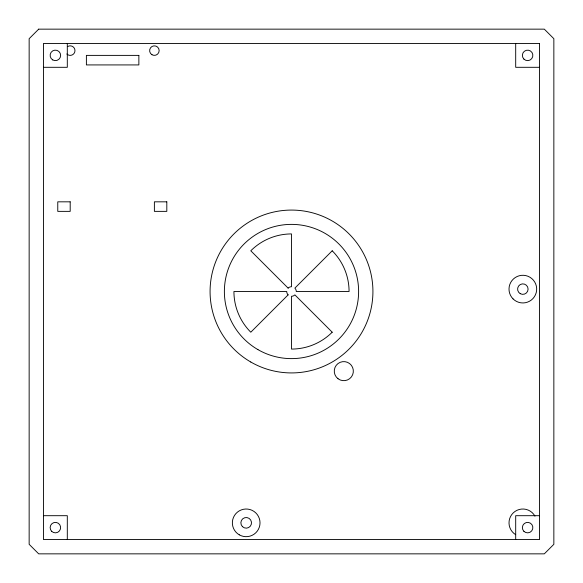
<?xml version="1.0" encoding="UTF-8"?>
<svg xmlns="http://www.w3.org/2000/svg" width="583" height="583" viewBox="0 0 583 583"><rect width="100%" height="100%" fill="white"/><g stroke="black" fill="none" stroke-linecap="round" stroke-linejoin="round"><path stroke-width="0.87" d="M43.463 67.307L67.307 67.307L67.307 43.463M539.537 67.307L515.693 67.307L515.693 43.463M43.463 515.693L67.307 515.693L67.307 539.537M539.537 515.693L515.693 515.693L515.693 539.537M67.81 46.487A4.773 4.773 0 0 1 74.107 47.879A4.773 4.773 0 0 1 73.261 54.27A4.773 4.773 0 0 1 66.826 53.986M515.707 534.698A13.832 13.832 0 0 1 513.244 512.887A13.832 13.832 0 0 1 534.954 516.152M38.689 29.15L29.15 38.689L29.15 544.311L38.689 553.85L544.311 553.85L553.85 544.311L553.85 38.689L544.311 29.15L38.689 29.15M288.126 294.874L250.792 332.208A57.571 57.571 0 0 1 233.929 291.5L286.727 291.5A4.773 4.773 0 0 0 288.126 294.874M332.208 250.792L294.874 288.126A4.773 4.773 0 0 1 296.273 291.5L349.071 291.5A57.571 57.571 0 0 0 332.208 250.792M539.537 43.463L43.463 43.463L43.463 539.537L539.537 539.537L539.537 43.463M138.863 55.385L86.393 55.385L86.393 64.924L138.863 64.924L138.863 55.385M70.193 201.827L57.768 201.827L57.768 211.367L70.193 211.367L70.193 201.827M166.811 201.827L154.386 201.827L154.386 211.367L166.811 211.367L166.811 201.827M288.126 288.126L250.792 250.792A57.571 57.571 0 0 1 291.5 233.929L291.5 286.727A4.773 4.773 0 0 0 288.126 288.126M332.208 332.208L294.874 294.874A4.773 4.773 0 0 1 291.5 296.273L291.5 349.071A57.571 57.571 0 0 0 332.208 332.208M523.906 531.324A5.247 5.247 0 0 0 532.68 528.97A5.247 5.247 0 0 0 526.26 522.55A5.247 5.247 0 0 0 523.906 531.324M51.676 531.324A5.247 5.247 0 0 0 60.45 528.97A5.247 5.247 0 0 0 54.03 522.55A5.247 5.247 0 0 0 51.676 531.324M52.762 59.932A5.247 5.247 0 0 0 60.632 55.385A5.247 5.247 0 0 0 52.762 50.838A5.247 5.247 0 0 0 52.762 59.932M523.906 59.094A5.247 5.247 0 0 0 532.68 56.74A5.247 5.247 0 0 0 526.26 50.32A5.247 5.247 0 0 0 523.906 59.094M250.785 362.014A81.423 81.423 0 0 0 372.923 291.5A81.423 81.423 0 0 0 250.785 220.986A81.423 81.423 0 0 0 250.785 362.014M257.941 349.625A67.111 67.111 0 0 0 358.611 291.5A67.111 67.111 0 0 0 257.941 233.375A67.111 67.111 0 0 0 257.941 349.625M152.003 54.744A4.773 4.773 0 0 0 159.159 50.612A4.773 4.773 0 0 0 152.003 46.487A4.773 4.773 0 0 0 152.003 54.744M513.062 298.897A13.832 13.832 0 0 0 536.207 292.695A13.832 13.832 0 0 0 519.264 275.752A13.832 13.832 0 0 0 513.062 298.897M520.218 293.657A5.247 5.247 0 0 0 528.089 289.117A5.247 5.247 0 0 0 520.218 284.57A5.247 5.247 0 0 0 520.218 293.657M239.27 534.822A13.832 13.832 0 0 0 260.018 522.842A13.832 13.832 0 0 0 239.27 510.868A13.832 13.832 0 0 0 239.27 534.822M242.426 526.609A5.32 5.32 0 0 0 251.324 524.219A5.32 5.32 0 0 0 244.809 517.704A5.32 5.32 0 0 0 242.426 526.609M338.016 378.724A9.539 9.539 0 0 0 353.269 372.362A9.539 9.539 0 0 0 340.137 362.334A9.539 9.539 0 0 0 338.016 378.724"/></g></svg>
